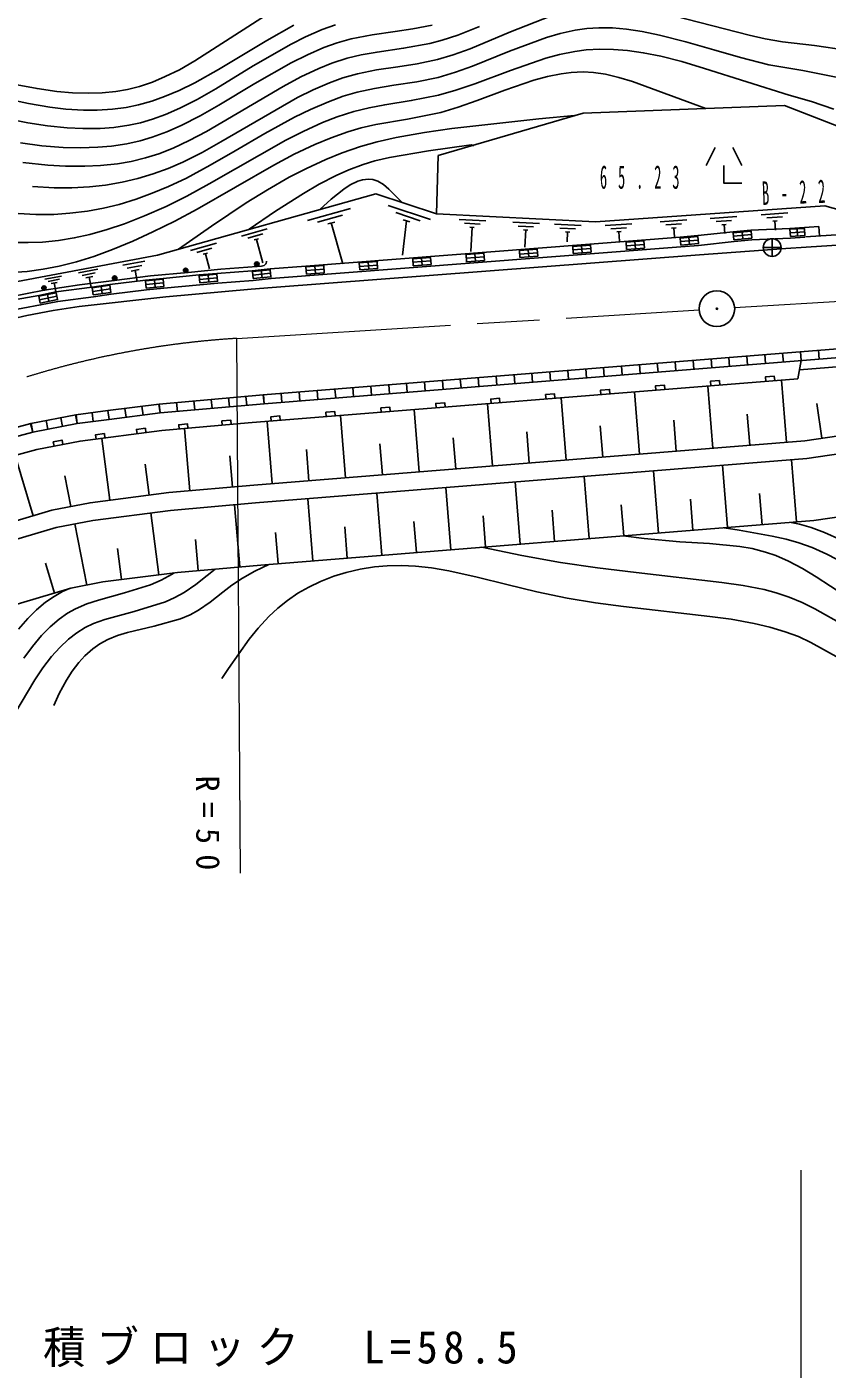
# Model space of a CAD drawing. Units: millimetres, scale not verified. Extents: x 40000 to 680000, y 20000 to 380000.
# Drawn here: x 134342 to 179204, y 243354 to 318667 of the extents above; entities that cross this region are included whole.
import ezdxf

# ---------------------------------------------------------------- set-up
doc = ezdxf.new("R2010")
doc.units = ezdxf.units.MM
doc.header["$LTSCALE"] = 1000
doc.linetypes.add('CHAIN', pattern=[18.5, 12, -1.5, 3.5, -1.5])
for name, color, linetype, lineweight in [('M-BGD', 7, 'Continuous', 25), ('M-BMK', 2, 'CHAIN', 13), ('M-BMK-SRVR', 3, 'Continuous', 25), ('M-STR-HTXT', 7, 'Continuous', 13)]:
    doc.layers.add(name, color=color, linetype=linetype, lineweight=lineweight)
doc.styles.add('ＭＳ ゴシック', font='')
doc.styles.get('ＭＳ ゴシック').set_extended_font_data('MS Gothic')

msp = doc.modelspace()

# ---------------------------------------------------------------- linework, layer by layer
at = {"layer": 'M-BGD'}
for p, q in [((169963, 319462), (174828, 318205)), ((161449, 318388), (163692, 319267)), ((165085, 318478), (165738, 318573)), ((165738, 318573), (166410, 318613)), ((166410, 318613), (167180, 318602)), ((167180, 318602), (167955, 318537)), ((159191, 317439), (161449, 318388)), ((161406, 317295), (163478, 318066)), ((163478, 318066), (164232, 318287)), ((164232, 318287), (165085, 318478)), ((167955, 318537), (168831, 318408)), ((168831, 318408), (169808, 318208)), ((169808, 318208), (171282, 317829)), ((171282, 317829), (172861, 317369)), ((174828, 318205), (175725, 318000)), ((175725, 318000), (176709, 317831)), ((176709, 317831), (178501, 317621)), ((157366, 316828), (158236, 317092)), ((158236, 317092), (159191, 317439)), ((159321, 316459), (161406, 317295)), ((172861, 317369), (174345, 316938)), ((178501, 317621), (180276, 317357)), ((153947, 316248), (155134, 316427)), ((155134, 316427), (156227, 316594)), ((156227, 316594), (157366, 316828)), ((158362, 316117), (159321, 316459)), ((174345, 316938), (175930, 316534)), ((175930, 316534), (177839, 316210)), ((151309, 315527), (152052, 315797)), ((152052, 315797), (152876, 316036)), ((152876, 316036), (153947, 316248)), ((154917, 315387), (156208, 315587)), ((156208, 315587), (157392, 315828)), ((157392, 315828), (158362, 316117)), ((161137, 315120), (162766, 315680)), ((162766, 315680), (163530, 315886)), ((163530, 315886), (164292, 316038)), ((164292, 316038), (164864, 316109)), ((164864, 316109), (165530, 316137)), ((165530, 316137), (166109, 316103)), ((166109, 316103), (166775, 316005)), ((166775, 316005), (167536, 315830)), ((167536, 315830), (168298, 315602)), ((168298, 315602), (172406, 314087)), ((177839, 316210), (179813, 315816)), ((149505, 314694), (150399, 315136)), ((150399, 315136), (151309, 315527)), ((152082, 314771), (152865, 315005)), ((152865, 315005), (153834, 315211)), ((153834, 315211), (154917, 315387)), ((159592, 314534), (161137, 315120)), ((145221, 312208), (149505, 314694)), ((150246, 314036), (151247, 314467)), ((151247, 314467), (152082, 314771)), ((157543, 313855), (158522, 314153)), ((158522, 314153), (159592, 314534)), ((147680, 312679), (149352, 313597)), ((149352, 313597), (150246, 314036)), ((153903, 313184), (155673, 313481)), ((155673, 313481), (157543, 313855)), ((146023, 311707), (147680, 312679)), ((151402, 312445), (152330, 312776)), ((152330, 312776), (153086, 313001)), ((153086, 313001), (153903, 313184)), ((144162, 311620), (145221, 312208)), ((149327, 311514), (150491, 312066)), ((150491, 312066), (151402, 312445)), ((156855, 311703), (159251, 312043)), ((159251, 312043), (159395, 311996)), ((172922, 311890), (172422, 310890)), ((173922, 311890), (174422, 310890)), ((142259, 310722), (143084, 311081)), ((143084, 311081), (144162, 311620)), ((144620, 310897), (146023, 311707)), ((148179, 310910), (149327, 311514)), ((153186, 310946), (153853, 311144)), ((153853, 311144), (154666, 311327)), ((154666, 311327), (156855, 311703)), ((157407, 311450), (157313, 308171)), ((157407, 311450), (157313, 308171)), ((140569, 310153), (141417, 310411)), ((141417, 310411), (142259, 310722)), ((143286, 310184), (144620, 310897)), ((143886, 308446), (148179, 310910)), ((150723, 309833), (151687, 310332)), ((151687, 310332), (152391, 310647)), ((152391, 310647), (153186, 310946)), ((134659, 309710), (135864, 309641)), ((135864, 309641), (136864, 309636)), ((136864, 309636), (137859, 309685)), ((137859, 309685), (138748, 309784)), ((138748, 309784), (139692, 309946)), ((139692, 309946), (140569, 310153)), ((141363, 309326), (142288, 309709)), ((142288, 309709), (143286, 310184)), ((149850, 309325), (150723, 309833)), ((139513, 308704), (140473, 308999)), ((140473, 308999), (141363, 309326)), ((148285, 308317), (149850, 309325)), ((133846, 308198), (134848, 308144)), ((134848, 308144), (135846, 308147)), ((135846, 308147), (136754, 308206)), ((136754, 308206), (137749, 308324)), ((137749, 308324), (138635, 308488)), ((138635, 308488), (139513, 308704)), ((142635, 307771), (143886, 308446)), ((146810, 307306), (148285, 308317)), ((150070, 307805), (152477, 308481)), ((150643, 307706), (152039, 308098)), ((154599, 308650), (156972, 307863)), ((155019, 308247), (156395, 307791)), ((175502, 308120), (176999, 308224)), ((141400, 307162), (142635, 307771)), ((146376, 306924), (147820, 307329)), ((151216, 307608), (151601, 307716)), ((151408, 307662), (152051, 305373)), ((155628, 307782), (155399, 305864)), ((155438, 307845), (155818, 307719)), ((158569, 307858), (160067, 307783)), ((158871, 307643), (159745, 307599)), ((159173, 307427), (159423, 307415)), ((159298, 307421), (159230, 306055)), ((161576, 307708), (163074, 307633)), ((161878, 307492), (162752, 307448)), ((162180, 307277), (162430, 307264)), ((163924, 307590), (165422, 307515)), ((164226, 307375), (165100, 307331)), ((166755, 307513), (168252, 307617)), ((167081, 307335), (167954, 307396)), ((169836, 307727), (171333, 307831)), ((170162, 307549), (171035, 307609)), ((170487, 307371), (170737, 307388)), ((170612, 307380), (170646, 306888)), ((172649, 307922), (174146, 308026)), ((172975, 307744), (173848, 307805)), ((173300, 307566), (173550, 307584)), ((173425, 307575), (173460, 307078)), ((175828, 307942), (176701, 308003)), ((176154, 307764), (176403, 307781)), ((176278, 307773), (176314, 307264)), ((177525, 307336), (177550, 306936)), ((197588, 307579), (178030, 306313)), ((178743, 307462), (178776, 306944)), ((139149, 306168), (140285, 306641)), ((140285, 306641), (141400, 307162)), ((143521, 306123), (144965, 306528)), ((146731, 306816), (147573, 307052)), ((147086, 306708), (147326, 306775)), ((147206, 306742), (147576, 305423)), ((162305, 307271), (162256, 306296)), ((164528, 307159), (164778, 307147)), ((164653, 307153), (164625, 306597)), ((167407, 307157), (167656, 307175)), ((167531, 307166), (167567, 306650)), ((168433, 306618), (168464, 306219)), ((170982, 306614), (171972, 306706)), ((171459, 306859), (171495, 306461)), ((173958, 306914), (174957, 307012)), ((174438, 307162), (174477, 306764)), ((177131, 307111), (177945, 307162)), ((137122, 305485), (138093, 305784)), ((138093, 305784), (139149, 306168)), ((143876, 306014), (144718, 306251)), ((144231, 305906), (144471, 305974)), ((144351, 305940), (144589, 305091)), ((148088, 304050), (172058, 305876)), ((159460, 305925), (159491, 305526)), ((161968, 305918), (162965, 305995)), ((162451, 306156), (162482, 305757)), ((164959, 306149), (165956, 306226)), ((165442, 306387), (165473, 305988)), ((167950, 306380), (168947, 306457)), ((134361, 304942), (135254, 305064)), ((135254, 305064), (136143, 305237)), ((136143, 305237), (137122, 305485)), ((137237, 304859), (138318, 305063)), ((139723, 305286), (140951, 305517)), ((140792, 305284), (139956, 305126)), ((140190, 304967), (140632, 305050)), ((147488, 305245), (147239, 305226)), ((150004, 304994), (151001, 305071)), ((150487, 305232), (150518, 304833)), ((152995, 305225), (153992, 305302)), ((153478, 305463), (153509, 305064)), ((155986, 305456), (156983, 305533)), ((156469, 305694), (156500, 305295)), ((158977, 305687), (159974, 305764)), ((133464, 304876), (134361, 304942)), ((135355, 304508), (136289, 304683)), ((136168, 304506), (135533, 304386)), ((135710, 304265), (136046, 304328)), ((135878, 304297), (135970, 303811)), ((138178, 304857), (137443, 304719)), ((137648, 304578), (138038, 304652)), ((137843, 304615), (137949, 304053)), ((140411, 305008), (140531, 304370)), ((141018, 304209), (141999, 304304)), ((141489, 304456), (141528, 304058)), ((144019, 304497), (145017, 304588)), ((144500, 304742), (144536, 304343)), ((147005, 304737), (148005, 304839)), ((147484, 304987), (147525, 304589)), ((135053, 303355), (136021, 303556)), ((135497, 303651), (135578, 303260)), ((138034, 303823), (139026, 303968)), ((138501, 304093), (138559, 303698)), ((178757, 300021), (178717, 300519)), ((169723, 299295), (169683, 299793)), ((170727, 299376), (170686, 299874)), ((171730, 299456), (171690, 299955)), ((172734, 299537), (172694, 300035)), ((173738, 299618), (173698, 300116)), ((174742, 299698), (174702, 300197)), ((175745, 299779), (175705, 300277)), ((176749, 299859), (176709, 300358)), ((177554, 298921), (177753, 299940)), ((184990, 300020), (177654, 299430)), ((177753, 299940), (177713, 300438)), ((160689, 298570), (160649, 299068)), ((161692, 298650), (161652, 299149)), ((162696, 298731), (162656, 299229)), ((163700, 298811), (163660, 299310)), ((164704, 298892), (164664, 299390)), ((165708, 298973), (165668, 299471)), ((166711, 299053), (166671, 299552)), ((167715, 299134), (167675, 299632)), ((168719, 299214), (168679, 299713)), ((150651, 297763), (150611, 298262)), ((151655, 297844), (151614, 298342)), ((152658, 297925), (152618, 298423)), ((153662, 298005), (153622, 298504)), ((154666, 298086), (154626, 298584)), ((155670, 298166), (155630, 298665)), ((156673, 298247), (156633, 298745)), ((157677, 298328), (157637, 298826)), ((158681, 298408), (158641, 298907)), ((159685, 298489), (159645, 298987)), ((172803, 295027), (172522, 298515)), ((176922, 295359), (176640, 298847)), ((141806, 297007), (141742, 297503)), ((141806, 297007), (141762, 297505)), ((142778, 297093), (142734, 297591)), ((143751, 297178), (143707, 297677)), ((144723, 297264), (144679, 297762)), ((145695, 297350), (145651, 297848)), ((146667, 297436), (146623, 297934)), ((147639, 297521), (147595, 298020)), ((147639, 297521), (147599, 298020)), ((148643, 297602), (148603, 298101)), ((149647, 297683), (149607, 298181)), ((160448, 294031), (160167, 297520)), ((164566, 294363), (164285, 297852)), ((168685, 294695), (168404, 298184)), ((178906, 295583), (178618, 297534)), ((136338, 296248), (136243, 296738)), ((137166, 296409), (137070, 296900)), ((137166, 296409), (137103, 296905)), ((138058, 296523), (137995, 297019)), ((138950, 296637), (138887, 297133)), ((139902, 296760), (139838, 297256)), ((140854, 296884), (140790, 297380)), ((152211, 293368), (151930, 296856)), ((156329, 293700), (156048, 297188)), ((174862, 295193), (174722, 296937)), ((134683, 295924), (134554, 296407)), ((134683, 295924), (134587, 296415)), ((135511, 296086), (135415, 296577)), ((143484, 292638), (143177, 296124)), ((148092, 293036), (147811, 296525)), ((166625, 294529), (166485, 296273)), ((170744, 294861), (170603, 296605)), ((138987, 292107), (138540, 295578)), ((154270, 293534), (154129, 295278)), ((158388, 293866), (158248, 295610)), ((162507, 294197), (162366, 295942)), ((134688, 291235), (133687, 294622)), ((145870, 292848), (145716, 294591)), ((150151, 293202), (150011, 294946)), ((141190, 292390), (140966, 294126)), ((169742, 290266), (169461, 293754)), ((173617, 290578), (173336, 294066)), ((177492, 290890), (177211, 294379)), ((136813, 291755), (136478, 293473)), ((161991, 289641), (161710, 293130)), ((165866, 289953), (165585, 293442)), ((154240, 289017), (153959, 292505)), ((158115, 289329), (157834, 292818)), ((175555, 290734), (175414, 292478)), ((146288, 288367), (145980, 291854)), ((150364, 288705), (150083, 292193)), ((163928, 289797), (163788, 291542)), ((167804, 290110), (167663, 291854)), ((171679, 290422), (171539, 292166)), ((137709, 287345), (137038, 290780)), ((141734, 287923), (141287, 291395)), ((156178, 289173), (156037, 290917)), ((160053, 289485), (159913, 291229)), ((148427, 288549), (148286, 290293)), ((152302, 288861), (152162, 290605)), ((167763, 290106), (168945, 289964)), ((168945, 289964), (170939, 289777)), ((173434, 290563), (174264, 290436)), ((174264, 290436), (176120, 290098)), ((176120, 290098), (176902, 289930)), ((139648, 287655), (139424, 289390)), ((143947, 288161), (143793, 289904)), ((159856, 289469), (162084, 289009)), ((170939, 289777), (172606, 289670)), ((172606, 289670), (174311, 289507)), ((174311, 289507), (174995, 289390)), ((174995, 289390), (175756, 289200)), ((176902, 289930), (177614, 289725)), ((177614, 289725), (178363, 289449)), ((178363, 289449), (179189, 289083)), ((135886, 286897), (135390, 288575)), ((147127, 288125), (147902, 288506)), ((162084, 289009), (164251, 288611)), ((164251, 288611), (166325, 288312)), ((175756, 289200), (176322, 289007)), ((176322, 289007), (177041, 288696)), ((177041, 288696), (177826, 288280)), ((179189, 289083), (180268, 288528)), ((141864, 287630), (142485, 287965)), ((142485, 287965), (142595, 288034)), ((143820, 287384), (144454, 287876)), ((144454, 287876), (144896, 288245)), ((145841, 287340), (146430, 287725)), ((146430, 287725), (147127, 288125)), ((150794, 287543), (151554, 287841)), ((151554, 287841), (152237, 288054)), ((152237, 288054), (153032, 288241)), ((153032, 288241), (153833, 288367)), ((153833, 288367), (154540, 288429)), ((154540, 288429), (155334, 288443)), ((155334, 288443), (156126, 288404)), ((156126, 288404), (157016, 288306)), ((157016, 288306), (158001, 288143)), ((158001, 288143), (159576, 287797)), ((159576, 287797), (161248, 287376)), ((166325, 288312), (168506, 288051)), ((168506, 288051), (173292, 287485)), ((177826, 288280), (178595, 287815)), ((178595, 287815), (180200, 286752)), ((139815, 286903), (141268, 287364)), ((141268, 287364), (141864, 287630)), ((143161, 286938), (143820, 287384)), ((144615, 286383), (145326, 286943)), ((145326, 286943), (145841, 287340)), ((149538, 286884), (150152, 287235)), ((150152, 287235), (150794, 287543)), ((161248, 287376), (162922, 286970)), ((162922, 286970), (164632, 286610)), ((173292, 287485), (174492, 287316)), ((174492, 287316), (175675, 287091)), ((175675, 287091), (176350, 286916)), ((137073, 286021), (137696, 286287)), ((137696, 286287), (138351, 286505)), ((138351, 286505), (139815, 286903)), ((140365, 285871), (142109, 286405)), ((142109, 286405), (142642, 286646)), ((142642, 286646), (143161, 286938)), ((143960, 285930), (144615, 286383)), ((148415, 286059), (148956, 286490)), ((148956, 286490), (149538, 286884)), ((164632, 286610), (166212, 286346)), ((166212, 286346), (167790, 286135)), ((176350, 286916), (177081, 286673)), ((177081, 286673), (177811, 286365)), ((177811, 286365), (178523, 286010)), ((135641, 284999), (136153, 285435)), ((136153, 285435), (136622, 285765)), ((136622, 285765), (137073, 286021)), ((138711, 285420), (140365, 285871)), ((141482, 285036), (142952, 285445)), ((142952, 285445), (143503, 285679)), ((143503, 285679), (143960, 285930)), ((147302, 284931), (147907, 285587)), ((147907, 285587), (148415, 286059)), ((167790, 286135), (172628, 285590)), ((172628, 285590), (173833, 285428)), ((178523, 286010), (180183, 285070)), ((135162, 284513), (135641, 284999)), ((137136, 284658), (137619, 284963)), ((137619, 284963), (138069, 285181)), ((138069, 285181), (138711, 285420)), ((139421, 284510), (139991, 284687)), ((139991, 284687), (141482, 285036)), ((146800, 284310), (147302, 284931)), ((173833, 285428), (175120, 285198)), ((175120, 285198), (175995, 284990)), ((175995, 284990), (176851, 284732)), ((176851, 284732), (177593, 284452)), ((134650, 283906), (135162, 284513)), ((136191, 283848), (136684, 284308)), ((136684, 284308), (137136, 284658)), ((138035, 283766), (138431, 284046)), ((138431, 284046), (138878, 284289)), ((138878, 284289), (139421, 284510)), ((145641, 282658), (146800, 284310)), ((177593, 284452), (178297, 284127)), ((178297, 284127), (179872, 283247)), ((134169, 283254), (134650, 283906)), ((135241, 282711), (135731, 283341)), ((135731, 283341), (136191, 283848)), ((137259, 283006), (137596, 283374)), ((137596, 283374), (138035, 283766)), ((134780, 282038), (135241, 282711)), ((136554, 282003), (136889, 282523)), ((136889, 282523), (137259, 283006)), ((145275, 282105), (145641, 282658)), ((133667, 280141), (134780, 282038)), ((136160, 281267), (136554, 282003)), ((135860, 280598), (136160, 281267))]:
    msp.add_line(p, q, dxfattribs=at)
for points in [[(130094, 316343), (131950, 315852), (133794, 315418), (134910, 315204), (136014, 315046), (136907, 314966), (137788, 314939), (138561, 314964), (139323, 315042), (139979, 315157), (140656, 315327), (141382, 315572), (142096, 315872), (142889, 316264), (143759, 316754), (147988, 319468)], [(129338, 315664), (131286, 315114), (133223, 314620), (134436, 314361), (135638, 314159), (136530, 314055), (137511, 313993), (138287, 313990), (139149, 314042), (139905, 314142), (140604, 314284), (141339, 314491), (142065, 314750), (142871, 315094), (143758, 315531), (145076, 316265), (146388, 317055), (147794, 317908), (149308, 318765)], [(132876, 313577), (134396, 313281), (135499, 313115), (136592, 313002), (137476, 312959), (138446, 312968), (139213, 313025), (140063, 313147), (140716, 313288), (141380, 313484), (142105, 313751), (142911, 314104), (143884, 314598), (144936, 315195), (147032, 316472), (149156, 317701), (149970, 318111), (150890, 318513), (151640, 318786)], [(133976, 312150), (135181, 312000), (136373, 311906), (137355, 311880), (138325, 311909), (139092, 311977), (139944, 312106), (140691, 312272), (141370, 312474), (142187, 312779), (142994, 313136), (144057, 313678), (145110, 314274), (147123, 315485), (149161, 316651), (150065, 317103), (150985, 317503), (151735, 317777), (152518, 318000), (153693, 318215), (154983, 318397), (155975, 318546), (157056, 318762)], [(134114, 311056), (135520, 310910), (136514, 310852), (137595, 310841), (138469, 310881), (139427, 310983), (140183, 311113), (141000, 311310), (141735, 311547), (142550, 311869), (143444, 312284), (144415, 312796), (148716, 315329), (149701, 315854), (150702, 316326), (151443, 316626), (152292, 316911), (153086, 317098), (153970, 317250), (155458, 317465), (156940, 317730), (157630, 317911), (158493, 318199), (159720, 318689)], [(133527, 306562), (134409, 306558), (135210, 306591), (136106, 306682), (136997, 306828), (137880, 307023), (138852, 307293), (139811, 307614), (140942, 308059), (142142, 308590), (143316, 309174), (144558, 309854), (148850, 312306), (149828, 312802), (150912, 313291), (151739, 313614), (152677, 313920), (153527, 314132), (154406, 314297), (155890, 314532), (157418, 314827), (158391, 315105), (159450, 315464), (161451, 316216), (163443, 316903), (164203, 317111), (165061, 317289), (165687, 317374), (166459, 317417), (167235, 317403), (168014, 317338), (168894, 317211), (169874, 317013), (171052, 316713), (172330, 316333), (177082, 314838), (178322, 314470), (179573, 314043)], [(176810, 314252), (165533, 313829), (157407, 311450)], [(220220, 310230), (206660, 309139), (190166, 309057), (176810, 314252)], [(142850, 306194), (144689, 307486), (146630, 308787), (147830, 309531), (149048, 310225), (150022, 310728), (151103, 311226), (152021, 311595), (153051, 311948), (153982, 312210), (155053, 312453), (156633, 312733), (158166, 312954), (163037, 313497), (165048, 313687)], [(173422, 310890), (173422, 309890), (174422, 309890)], [(150771, 308417), (151401, 308990), (152115, 309567), (152467, 309798), (152901, 310009), (153158, 310087), (153494, 310123), (153742, 310093), (154010, 309999), (154329, 309812), (154642, 309560), (155380, 308812)], [(177993, 306887), (197554, 308153), (230990, 309932)], [(166212, 307726), (157313, 308171), (153911, 309299), (141666, 305862)], [(166212, 307726), (179069, 308618), (182942, 307533)], [(132991, 303230), (135003, 303600), (135972, 303801), (137998, 304070), (138991, 304215), (140994, 304458), (141975, 304553), (143996, 304746), (144995, 304837), (146979, 304986), (147981, 305088), (149985, 305243), (170959, 306863), (171948, 306955), (173933, 307163), (174934, 307261), (177115, 307360), (178743, 307462)], [(177963, 306862), (177148, 306811), (174983, 306713), (173987, 306616), (171999, 306407), (171009, 306315), (148035, 304541), (147034, 304438), (145044, 304289), (144047, 304199), (142028, 304005), (141049, 303911), (139070, 303671), (138076, 303526), (136078, 303261), (135112, 303061), (133126, 302697)], [(141666, 305862), (130026, 303669), (123915, 303954)], [(172058, 305876), (176890, 306232), (178030, 306313)], [(147239, 305226), (145219, 305075), (143392, 304889), (141270, 304704), (139233, 304434), (137299, 304197), (135314, 303887), (133399, 303511), (131404, 303057)], [(147769, 305517), (147772, 305477), (147756, 305415), (147730, 305363), (147684, 305310), (147637, 305276), (147568, 305251), (147488, 305245)], [(132718, 302103), (134343, 302462), (135816, 302747), (137272, 302974), (142123, 303525), (146911, 303957), (148088, 304050)], [(124904, 292774), (129754, 294988), (132069, 295742), (134570, 296412), (137087, 296903), (138886, 297133), (141752, 297504), (147597, 298020), (190762, 301486)], [(190802, 300988), (147639, 297521), (141806, 297007), (138950, 296637), (137166, 296409), (134683, 295924), (132211, 295262), (129936, 294521), (125131, 292328), (123237, 291260)], [(176264, 298817), (176243, 299066), (175745, 299026), (175765, 298777)], [(177554, 298921), (146755, 296440), (141914, 296013), (137326, 295422), (134908, 294950), (132495, 294303), (130299, 293588), (125585, 291436), (123722, 290386)], [(167024, 298073), (167004, 298322), (166505, 298282), (166525, 298032)], [(170104, 298321), (170084, 298570), (169585, 298530), (169605, 298280)], [(173184, 298569), (173164, 298818), (172665, 298778), (172685, 298529)], [(157784, 297328), (157764, 297577), (157266, 297537), (157286, 297288)], [(160864, 297576), (160844, 297825), (160345, 297785), (160366, 297536)], [(163944, 297824), (163924, 298074), (163425, 298033), (163445, 297784)], [(148544, 296584), (148524, 296833), (148026, 296793), (148046, 296544)], [(151624, 296832), (151604, 297081), (151106, 297041), (151126, 296792)], [(154704, 297080), (154684, 297329), (154186, 297289), (154206, 297040)], [(183680, 296288), (177951, 295441), (147063, 292953), (142292, 292532), (137886, 291965), (135741, 291546), (131528, 290301), (127368, 288403), (123224, 285352)], [(141015, 295897), (140983, 296145), (140487, 296081), (140519, 295833)], [(143373, 296141), (143351, 296390), (142853, 296346), (142875, 296097)], [(145794, 296355), (145772, 296604), (145274, 296560), (145296, 296311)], [(136363, 295233), (136315, 295479), (135824, 295383), (135872, 295138)], [(138721, 295601), (138689, 295849), (138193, 295785), (138225, 295537)], [(183283, 295219), (178064, 294447), (147150, 291957), (142399, 291538), (138045, 290977), (135979, 290574), (131879, 289362), (127877, 287536), (123622, 284403)], [(181288, 291386), (178461, 290968), (147458, 288471), (142777, 288058), (138605, 287520), (136812, 287170), (133107, 286076), (129660, 284502), (125983, 281796)], [(177196, 290866), (177658, 290770), (178307, 290576), (179055, 290294), (179969, 289877), (180866, 289408), (182635, 288403), (184411, 287452), (185135, 287125), (185963, 286816), (186595, 286634), (187266, 286495), (188047, 286392), (188941, 286332), (193803, 286300), (195904, 286160), (198094, 285962), (202963, 285532), (204855, 285482), (206759, 285481), (211676, 285576), (216090, 285597)], [(133872, 284866), (134392, 285468), (134877, 285950), (135395, 286385), (135867, 286713), (136340, 286979), (136735, 287147)]]:
    msp.add_lwpolyline(points, dxfattribs=at)
for points in [[(177143, 306911), (177957, 306962), (177932, 307361), (177118, 307310)], [(167966, 306181), (168963, 306258), (168932, 306656), (167935, 306579)], [(171001, 306415), (171990, 306507), (171953, 306905), (170964, 306813)], [(173977, 306715), (174976, 306813), (174937, 307211), (173938, 307113)], [(158992, 305487), (159989, 305564), (159959, 305963), (158962, 305886)], [(161984, 305718), (162981, 305795), (162950, 306194), (161953, 306117)], [(164975, 305949), (165972, 306027), (165941, 306425), (164944, 306348)], [(147025, 304538), (148025, 304640), (147984, 305038), (146984, 304936)], [(150019, 304794), (151016, 304871), (150985, 305270), (149988, 305193)], [(153010, 305025), (154007, 305102), (153976, 305501), (152979, 305424)], [(156001, 305256), (156998, 305333), (156968, 305732), (155971, 305655)], [(141037, 304010), (142018, 304105), (141980, 304503), (140998, 304408)], [(144037, 304298), (145035, 304389), (144999, 304787), (144001, 304696)], [(135094, 303160), (136062, 303360), (135981, 303752), (135013, 303551)], [(138063, 303625), (139055, 303770), (138997, 304166), (138006, 304021)]]:
    msp.add_lwpolyline(points, close=True, dxfattribs=at)
for centre, radius in [((143243, 305002), 125), ((143243, 305002), 75), ((143243, 305002), 25), ((147230, 305351), 125), ((147230, 305351), 75), ((147230, 305351), 25), ((139262, 304564), 125), ((139262, 304564), 75), ((139262, 304564), 25), ((135298, 304011), 125), ((135298, 304011), 75), ((135298, 304011), 25)]:
    msp.add_circle(centre, radius, dxfattribs=at)
at = {"layer": 'M-BMK'}
for p, q in [((174019, 302911), (271782, 308954)), ((146113, 301186), (172023, 302788))]:
    msp.add_line(p, q, dxfattribs=at)
msp.add_arc((149197, 251282), 50000, 93.53705, 144.94532, dxfattribs=at)
at = {"layer": 'M-BMK-SRVR'}
for p, q in [((176122, 305782), (176122, 306782)), ((176622, 306282), (175622, 306282))]:
    msp.add_line(p, q, dxfattribs=at)
for centre, radius in [((176122, 306282), 500), ((173021, 302850), 1000), ((173021, 302850), 40)]:
    msp.add_circle(centre, radius, dxfattribs=at)
at = {"layer": 'M-STR-HTXT'}
for p, q in [((146314, 271187), (146113, 301186)), ((177753, 241964), (177753, 254526))]:
    msp.add_line(p, q, dxfattribs=at)

# ---------------------------------------------------------------- texts
at = {"layer": 'M-BGD', "insert": (166467, 309559), "char_height": 1320, "attachment_point": 7, "style": 'ＭＳ ゴシック'}
msp.add_mtext('\\T2.51;\\W0.45;65.23', dxfattribs=at)
at = {"layer": 'M-BMK-SRVR', "insert": (175575, 308673), "char_height": 1320, "attachment_point": 7, "rotation": 2, "style": 'ＭＳ ゴシック'}
msp.add_mtext('\\T2.59;\\W0.45;B-22', dxfattribs=at)
at = {"layer": 'M-STR-HTXT', "insert": (143797, 276655), "char_height": 1320, "attachment_point": 7, "rotation": 270.3, "style": 'ＭＳ ゴシック'}
msp.add_mtext('\\T1.64;R=50', dxfattribs=at)
at = {"layer": 'M-STR-HTXT', "insert": (135251, 243464), "char_height": 1833, "attachment_point": 7, "style": 'ＭＳ ゴシック'}
msp.add_mtext('\\T1.26;\\W0.95;積ブロック\u3000L=58.5', dxfattribs=at)

doc.saveas('drawing.dxf')
